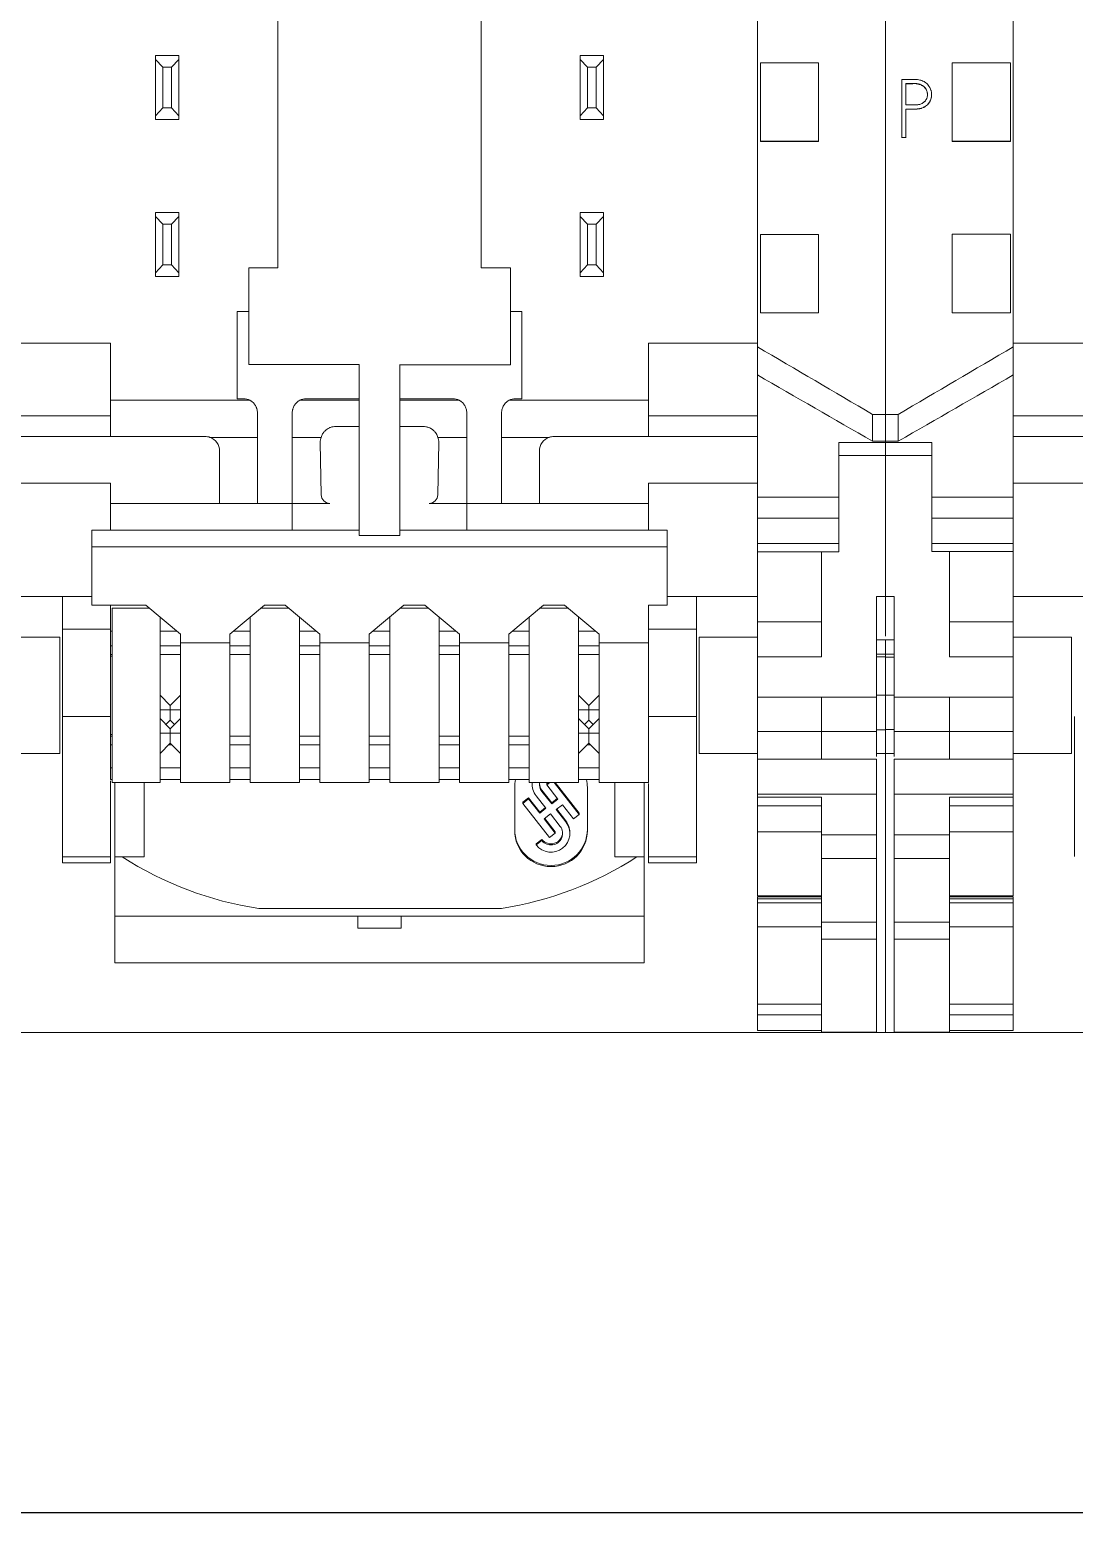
# Model space of a CAD drawing. Header units: millimetres. Extents: x 42151 to 59780, y 37376 to 44547.
# Drawn here: x 48314.4 to 48350.3, y 43154.7 to 43205.7 of the extents above; entities that cross this region are included whole.
import ezdxf

# ---------------------------------------------------------------- set-up
doc = ezdxf.new("R2010")
doc.units = ezdxf.units.MM
doc.set_wipeout_variables(frame=1)
doc.layers.add('000-PI-Oprema', color=30, linetype='Continuous', lineweight=5)
doc.layers.add('SI-ORMAR-Oprema', color=30, linetype='Continuous', lineweight=5)
doc.layers.add('002-PI-Kabelska kanalica', color=150, linetype='Continuous')
doc.layers.add('004-PI-DIN Šina', color=3, linetype='Continuous')

# ---------------------------------------------------------------- blocks, each defined once
blk = doc.blocks.new('*U135')
at = {"layer": '002-PI-Kabelska kanalica'}
blk.add_line((-20, -100), (-20, 519), dxfattribs=at)
blk = doc.blocks.new('*U117')
at = {"layer": '004-PI-DIN Šina'}
for p, q in [((297.61, -50.15), (-241.3, -50.15)), ((297.61, -50.45), (-241.3, -50.45)), ((297.61, -67.987), (-241.3, -67.987)), ((-241.3, -68.487), (297.61, -68.487)), ((297.61, -68.535), (-241.3, -68.535)), ((297.61, -68.808), (-241.3, -68.808)), ((-241.3, -68.982), (297.61, -68.982)), ((297.61, -70.733), (-241.3, -70.733)), ((297.61, -70.842), (-241.3, -70.842)), ((297.61, -70.844), (-241.3, -70.844)), ((297.61, -70.878), (-241.3, -70.878)), ((297.61, -70.986), (-241.3, -70.986)), ((297.61, -70.987), (-241.3, -70.987)), ((297.61, -71.021), (-241.3, -71.021)), ((297.61, -71.129), (-241.3, -71.129)), ((297.61, -71.131), (-241.3, -71.131)), ((297.61, -71.165), (-241.3, -71.165)), ((297.61, -71.273), (-241.3, -71.273)), ((297.61, -71.274), (-241.3, -71.274)), ((297.61, -71.308), (-241.3, -71.308)), ((297.61, -71.416), (-241.3, -71.416)), ((297.61, -71.418), (-241.3, -71.418)), ((297.61, -71.452), (-241.3, -71.452)), ((297.61, -71.56), (-241.3, -71.56)), ((297.61, -71.562), (-241.3, -71.562)), ((297.61, -71.595), (-241.3, -71.595)), ((297.61, -71.703), (-241.3, -71.703)), ((297.61, -71.705), (-241.3, -71.705)), ((297.61, -71.739), (-241.3, -71.739)), ((297.61, -71.847), (-241.3, -71.847)), ((297.61, -71.849), (-241.3, -71.849)), ((297.61, -71.883), (-241.3, -71.883)), ((297.61, -72.107), (-241.3, -72.107)), ((297.61, -72.38), (-241.3, -72.38)), ((297.61, -72.492), (-241.3, -72.492)), ((297.61, -72.628), (-241.3, -72.628)), ((297.61, -73.62), (-241.3, -73.62))]:
    blk.add_line(p, q, dxfattribs=at)
blk = doc.blocks.new('6ES7531-7KF00-0AB0')
blk.add_wipeout([(-17.038, 69.029), (17.762, 69.029), (17.762, -77.96), (-17.038, -77.971)]).dxf.layer = 'SI-ORMAR-Oprema'
at = {"layer": 'SI-ORMAR-Oprema', "linetype": 'Continuous'}
for p, q in [((17.762, 56.709), (17.762, -56.709)), ((13.362, -54.387), (13.362, 54.429)), ((-3.138, -51.671), (-3.138, 49.229)), ((3.862, 49.229), (3.862, -51.671)), ((-7.338, -44.371), (-6.538, -44.371)), ((-7.338, -44.505), (-7.338, -44.371)), ((-7.338, -46.438), (-7.338, -44.505)), ((-7.088, -44.771), (-7.338, -44.505)), ((-6.788, -44.771), (-7.088, -44.771)), ((-7.088, -44.771), (-7.088, -46.171)), ((-6.538, -44.505), (-6.788, -44.771)), ((-6.788, -46.171), (-6.788, -44.771)), ((-6.538, -44.371), (-6.538, -44.505)), ((-6.538, -44.505), (-6.538, -46.438)), ((7.262, -44.371), (8.062, -44.371)), ((7.262, -44.505), (7.262, -44.371)), ((7.262, -46.438), (7.262, -44.505)), ((7.512, -44.771), (7.262, -44.505)), ((7.812, -44.771), (7.512, -44.771)), ((7.512, -44.771), (7.512, -46.171)), ((8.062, -44.505), (7.812, -44.771)), ((7.812, -46.171), (7.812, -44.771)), ((8.062, -44.371), (8.062, -44.505)), ((8.062, -44.505), (8.062, -46.438)), ((13.462, -47.317), (13.462, -44.616)), ((13.462, -44.616), (15.462, -44.616)), ((15.462, -47.317), (15.462, -44.616)), ((-7.338, -46.438), (-7.088, -46.171)), ((-7.088, -46.171), (-6.788, -46.171)), ((-6.788, -46.171), (-6.538, -46.438)), ((7.262, -46.438), (7.512, -46.171)), ((7.512, -46.171), (7.812, -46.171)), ((7.812, -46.171), (8.062, -46.438)), ((-7.338, -46.571), (-7.338, -46.438)), ((-6.538, -46.571), (-7.338, -46.571)), ((-6.538, -46.438), (-6.538, -46.571)), ((7.262, -46.571), (7.262, -46.438)), ((8.062, -46.571), (7.262, -46.571)), ((8.062, -46.438), (8.062, -46.571)), ((13.462, -47.321), (13.462, -47.317)), ((13.462, -47.317), (15.462, -47.317)), ((13.462, -47.321), (15.462, -47.321)), ((15.462, -47.321), (15.462, -47.317)), ((-7.338, -49.771), (-6.538, -49.771)), ((-7.338, -49.905), (-7.338, -49.771)), ((-7.338, -51.838), (-7.338, -49.905)), ((-7.088, -50.171), (-7.338, -49.905)), ((-6.538, -49.905), (-6.788, -50.171)), ((-6.538, -49.771), (-6.538, -49.905)), ((-6.538, -49.905), (-6.538, -51.838)), ((7.262, -49.771), (8.062, -49.771)), ((7.262, -49.905), (7.262, -49.771)), ((7.262, -51.838), (7.262, -49.905)), ((7.512, -50.171), (7.262, -49.905)), ((8.062, -49.905), (7.812, -50.171)), ((8.062, -49.771), (8.062, -49.905)), ((8.062, -49.905), (8.062, -51.838)), ((-7.088, -50.171), (-7.088, -51.571)), ((-6.788, -50.171), (-7.088, -50.171)), ((-6.788, -51.571), (-6.788, -50.171)), ((7.512, -50.171), (7.512, -51.571)), ((7.812, -50.171), (7.512, -50.171)), ((7.812, -51.571), (7.812, -50.171)), ((13.462, -53.219), (13.462, -50.518)), ((13.462, -50.518), (15.462, -50.518)), ((15.462, -53.219), (15.462, -50.518)), ((-7.338, -51.838), (-7.088, -51.571)), ((-7.338, -51.971), (-7.338, -51.838)), ((-6.538, -51.971), (-7.338, -51.971)), ((-7.088, -51.571), (-6.788, -51.571)), ((-6.788, -51.571), (-6.538, -51.838)), ((-6.538, -51.838), (-6.538, -51.971)), ((-4.138, -51.671), (-3.138, -51.671)), ((-4.138, -54.996), (-4.138, -51.671)), ((3.862, -51.671), (4.862, -51.671)), ((4.862, -51.671), (4.862, -55.001)), ((7.262, -51.838), (7.512, -51.571)), ((7.262, -51.971), (7.262, -51.838)), ((8.062, -51.971), (7.262, -51.971)), ((7.512, -51.571), (7.812, -51.571)), ((7.812, -51.571), (8.062, -51.838)), ((8.062, -51.838), (8.062, -51.971)), ((-4.538, -53.171), (-4.538, -56.171)), ((-4.138, -53.171), (-4.538, -53.171)), ((5.262, -53.171), (4.862, -53.171)), ((5.262, -56.171), (5.262, -53.171)), ((13.462, -53.221), (13.462, -53.219)), ((13.462, -53.219), (15.462, -53.219)), ((13.462, -53.221), (15.462, -53.221)), ((15.462, -53.221), (15.462, -53.219)), ((-8.888, -54.257), (-12.638, -54.257)), ((-8.888, -54.257), (-8.888, -56.226)), ((9.612, -54.257), (9.612, -56.226)), ((9.612, -54.257), (13.362, -54.257)), ((13.362, -55.355), (13.362, -54.387)), ((-0.338, -54.996), (-4.138, -54.996)), ((-0.338, -60.871), (-0.338, -54.996)), ((1.062, -54.996), (1.062, -60.871)), ((4.862, -55.001), (1.062, -55.001)), ((13.362, -59.554), (13.362, -55.355)), ((-8.888, -57.471), (-8.888, -56.226)), ((-4.096, -56.226), (-8.888, -56.226)), ((-4.538, -56.171), (-4.318, -56.171)), ((-0.338, -56.226), (-2.38, -56.226)), ((-2.158, -56.171), (-0.338, -56.171)), ((1.062, -56.171), (2.882, -56.171)), ((3.104, -56.226), (1.062, -56.226)), ((9.612, -56.226), (4.82, -56.226)), ((5.042, -56.171), (5.262, -56.171)), ((9.612, -57.471), (9.612, -56.226)), ((-8.888, -56.764), (-12.638, -56.764)), ((-3.838, -57.499), (-3.838, -56.651)), ((-2.638, -56.651), (-2.638, -57.499)), ((3.362, -57.499), (3.362, -56.651)), ((4.562, -56.651), (4.562, -57.499)), ((9.612, -56.764), (13.362, -56.764)), ((17.322, -56.709), (17.322, -57.634)), ((17.762, -56.709), (17.322, -56.709)), ((17.762, -56.709), (17.762, -57.634)), ((-8.888, -57.471), (-12.638, -57.471)), ((-5.638, -57.471), (-8.888, -57.471)), ((-3.838, -57.499), (-5.475, -57.499)), ((-3.838, -59.771), (-3.838, -57.499)), ((-2.638, -57.499), (-2.638, -59.771)), ((-1.649, -57.499), (-2.638, -57.499)), ((-1.138, -57.125), (-0.338, -57.125)), ((1.062, -57.125), (1.862, -57.125)), ((3.362, -57.499), (2.373, -57.499)), ((3.362, -59.771), (3.362, -57.499)), ((4.562, -57.499), (4.562, -59.771)), ((6.199, -57.499), (4.562, -57.499)), ((9.612, -57.471), (6.362, -57.471)), ((9.612, -57.471), (13.362, -57.471)), ((-5.138, -59.771), (-5.138, -57.971)), ((-1.643, -59.477), (-1.675, -57.671)), ((2.399, -57.671), (2.367, -59.477)), ((5.862, -57.971), (5.862, -59.771)), ((16.162, -57.675), (16.162, -59.554)), ((16.162, -57.675), (17.762, -57.675)), ((16.162, -58.121), (17.762, -58.121)), ((17.762, -57.634), (17.322, -57.634)), ((17.762, -57.634), (17.762, -57.675)), ((17.762, -58.121), (17.762, -57.675)), ((17.762, -58.121), (17.762, -62.971)), ((-8.888, -59.071), (-12.638, -59.071)), ((-8.888, -59.771), (-8.888, -59.071)), ((9.612, -59.071), (9.612, -59.771)), ((9.612, -59.071), (13.362, -59.071)), ((13.362, -60.275), (13.362, -59.554)), ((16.162, -59.554), (13.362, -59.554)), ((16.162, -60.275), (16.162, -59.554)), ((-8.888, -60.693), (-8.888, -59.771)), ((-5.138, -59.771), (-8.888, -59.771)), ((-3.838, -59.771), (-5.138, -59.771)), ((-3.838, -59.771), (-2.638, -59.771)), ((-2.638, -60.693), (-2.638, -59.771)), ((-1.343, -59.771), (-2.638, -59.771)), ((3.362, -59.771), (2.067, -59.771)), ((3.362, -59.771), (3.362, -60.693)), ((3.362, -59.771), (4.562, -59.771)), ((5.862, -59.771), (4.562, -59.771)), ((9.612, -59.771), (5.862, -59.771)), ((9.612, -60.693), (9.612, -59.771)), ((13.362, -61.154), (13.362, -60.275)), ((16.162, -60.275), (13.362, -60.275)), ((16.162, -61.154), (16.162, -60.275)), ((-9.538, -60.693), (-9.538, -61.263)), ((-0.338, -60.693), (-9.538, -60.693)), ((1.062, -60.871), (-0.338, -60.871)), ((10.262, -60.693), (1.062, -60.693)), ((10.262, -60.693), (10.262, -61.263)), ((13.362, -61.432), (13.362, -61.154)), ((16.162, -61.154), (13.362, -61.154)), ((16.162, -61.432), (16.162, -61.154)), ((10.262, -61.263), (-9.538, -61.263)), ((-9.538, -63.271), (-9.538, -61.263)), ((10.262, -63.271), (10.262, -61.263)), ((13.362, -63.85), (13.362, -61.432)), ((16.162, -61.432), (13.362, -61.432)), ((15.562, -65.05), (15.562, -61.432)), ((-9.538, -62.971), (-12.638, -62.971)), ((-10.538, -62.971), (-10.538, -64.1)), ((10.262, -62.971), (13.362, -62.971)), ((11.262, -62.971), (11.262, -64.1)), ((17.462, -66.432), (17.462, -62.971)), ((17.762, -62.971), (17.462, -62.971)), ((17.762, -62.971), (17.762, -64.333)), ((-9.538, -63.271), (-7.68, -63.271)), ((-8.888, -63.271), (-8.888, -64.167)), ((-8.838, -69.371), (-8.838, -63.371)), ((-7.561, -63.371), (-8.838, -63.371)), ((-7.68, -63.271), (-6.488, -64.271)), ((-7.188, -69.371), (-7.188, -63.684)), ((-4.788, -64.271), (-3.596, -63.271)), ((-4.088, -69.371), (-4.088, -63.684)), ((-2.761, -63.371), (-3.715, -63.371)), ((-3.596, -63.271), (-2.88, -63.271)), ((-2.88, -63.271), (-1.688, -64.271)), ((-2.388, -69.371), (-2.388, -63.684)), ((0.012, -64.271), (1.204, -63.271)), ((0.712, -69.371), (0.712, -63.684)), ((2.039, -63.371), (1.085, -63.371)), ((1.204, -63.271), (1.92, -63.271)), ((1.92, -63.271), (3.112, -64.271)), ((2.412, -69.371), (2.412, -63.684)), ((4.812, -64.271), (6.004, -63.271)), ((5.512, -69.371), (5.512, -63.684)), ((6.839, -63.371), (5.885, -63.371)), ((6.004, -63.271), (6.72, -63.271)), ((6.72, -63.271), (7.912, -64.271)), ((7.212, -69.371), (7.212, -63.684)), ((9.612, -63.271), (9.612, -64.571)), ((10.262, -63.271), (9.612, -63.271)), ((-10.538, -64.1), (-10.538, -67.096)), ((-8.888, -64.1), (-10.538, -64.1)), ((-8.888, -64.671), (-8.888, -64.167)), ((-8.838, -64.167), (-8.888, -64.167)), ((-6.612, -64.167), (-7.188, -64.167)), ((-4.088, -64.167), (-4.664, -64.167)), ((-1.812, -64.167), (-2.388, -64.167)), ((0.712, -64.167), (0.136, -64.167)), ((2.988, -64.167), (2.412, -64.167)), ((5.512, -64.167), (4.936, -64.167)), ((7.788, -64.167), (7.212, -64.167)), ((9.612, -64.1), (11.262, -64.1)), ((11.262, -64.1), (11.262, -67.096)), ((13.362, -65.05), (13.362, -63.85)), ((15.562, -63.85), (13.362, -63.85)), ((-10.638, -64.371), (-12.638, -64.371)), ((-10.638, -64.371), (-10.638, -67.786)), ((-8.888, -64.971), (-8.888, -64.671)), ((-8.838, -64.671), (-8.888, -64.671)), ((-6.488, -64.671), (-7.188, -64.671)), ((-6.488, -64.271), (-6.488, -64.571)), ((-6.488, -69.371), (-6.488, -64.571)), ((-4.788, -64.571), (-6.488, -64.571)), ((-4.788, -64.571), (-4.788, -64.271)), ((-4.788, -69.371), (-4.788, -64.571)), ((-4.088, -64.671), (-4.788, -64.671)), ((-1.688, -64.671), (-2.388, -64.671)), ((-1.688, -64.271), (-1.688, -64.571)), ((-1.688, -69.371), (-1.688, -64.571)), ((0.012, -64.571), (-1.688, -64.571)), ((0.012, -64.571), (0.012, -64.271)), ((0.012, -69.371), (0.012, -64.571)), ((0.712, -64.671), (0.012, -64.671)), ((3.112, -64.671), (2.412, -64.671)), ((3.112, -64.271), (3.112, -64.571)), ((3.112, -69.371), (3.112, -64.571)), ((4.812, -64.571), (3.112, -64.571)), ((4.812, -64.571), (4.812, -64.271)), ((4.812, -69.371), (4.812, -64.571)), ((5.512, -64.671), (4.812, -64.671)), ((7.912, -64.671), (7.212, -64.671)), ((7.912, -64.271), (7.912, -64.571)), ((7.912, -69.371), (7.912, -64.571)), ((9.612, -64.571), (7.912, -64.571)), ((9.612, -69.371), (9.612, -64.571)), ((11.362, -64.371), (11.362, -67.786)), ((13.362, -64.371), (11.362, -64.371)), ((17.762, -64.459), (17.462, -64.459)), ((-8.888, -64.971), (-8.888, -65.021)), ((-8.888, -64.971), (-8.838, -64.971)), ((-8.888, -65.021), (-8.888, -67.721)), ((-8.838, -65.021), (-8.888, -65.021)), ((-7.188, -64.971), (-6.488, -64.971)), ((-4.788, -64.971), (-4.088, -64.971)), ((-2.388, -64.971), (-1.688, -64.971)), ((0.012, -64.971), (0.712, -64.971)), ((2.412, -64.971), (3.112, -64.971)), ((4.812, -64.971), (5.512, -64.971)), ((7.212, -64.971), (7.912, -64.971)), ((13.362, -66.432), (13.362, -65.05)), ((13.362, -65.05), (15.562, -65.05)), ((17.462, -64.953), (17.762, -64.953)), ((-6.838, -66.721), (-7.188, -66.371)), ((-6.838, -66.721), (-6.488, -66.371)), ((-6.838, -66.871), (-6.838, -66.721)), ((7.562, -66.721), (7.212, -66.371)), ((7.562, -66.721), (7.912, -66.371)), ((7.562, -66.871), (7.562, -66.721)), ((13.362, -67.62), (13.362, -66.432)), ((13.362, -66.432), (15.562, -66.432)), ((17.462, -66.371), (17.762, -66.371)), ((-8.888, -67.096), (-10.538, -67.096)), ((-6.838, -66.871), (-7.188, -66.871)), ((-6.838, -67.521), (-7.188, -67.171)), ((-6.988, -67.371), (-6.838, -67.221)), ((-6.838, -66.871), (-6.838, -67.221)), ((-6.838, -66.871), (-6.488, -66.871)), ((-6.838, -67.521), (-6.488, -67.171)), ((-6.838, -67.221), (-6.688, -67.371)), ((7.562, -66.871), (7.212, -66.871)), ((7.562, -67.521), (7.212, -67.171)), ((7.412, -67.371), (7.562, -67.221)), ((7.562, -66.871), (7.562, -67.221)), ((7.562, -66.871), (7.912, -66.871)), ((7.562, -67.521), (7.912, -67.171)), ((7.562, -67.221), (7.712, -67.371)), ((9.612, -67.096), (11.262, -67.096)), ((-10.638, -67.786), (-10.638, -68.371)), ((-8.888, -67.721), (-8.888, -67.771)), ((-8.888, -67.721), (-8.838, -67.721)), ((-8.888, -68.071), (-8.888, -67.771)), ((-8.888, -67.771), (-8.838, -67.771)), ((-6.838, -67.671), (-7.188, -67.671)), ((-6.838, -67.521), (-6.838, -67.671)), ((-6.838, -67.671), (-6.838, -68.021)), ((-6.838, -67.671), (-6.488, -67.671)), ((-4.788, -67.771), (-4.088, -67.771)), ((-2.388, -67.771), (-1.688, -67.771)), ((0.012, -67.771), (0.712, -67.771)), ((2.412, -67.771), (3.112, -67.771)), ((4.812, -67.771), (5.512, -67.771)), ((7.562, -67.671), (7.212, -67.671)), ((7.562, -67.521), (7.562, -67.671)), ((7.562, -67.671), (7.562, -68.021)), ((7.562, -67.671), (7.912, -67.671)), ((11.362, -67.786), (11.362, -68.371)), ((13.362, -68.572), (13.362, -67.62)), ((13.362, -67.62), (15.562, -67.62)), ((17.462, -67.553), (17.762, -67.553)), ((17.762, -68.371), (17.762, -67.553)), ((-8.888, -68.871), (-8.888, -68.071)), ((-8.838, -68.071), (-8.888, -68.071)), ((-7.188, -68.371), (-6.838, -68.021)), ((-6.788, -68.071), (-6.888, -68.071)), ((-6.838, -68.021), (-6.488, -68.371)), ((-4.088, -68.071), (-4.788, -68.071)), ((-1.688, -68.071), (-2.388, -68.071)), ((0.712, -68.071), (0.012, -68.071)), ((3.112, -68.071), (2.412, -68.071)), ((5.512, -68.071), (4.812, -68.071)), ((7.212, -68.371), (7.562, -68.021)), ((7.612, -68.071), (7.512, -68.071)), ((7.562, -68.021), (7.912, -68.371)), ((-12.638, -68.371), (-10.638, -68.371)), ((11.362, -68.371), (13.362, -68.371)), ((13.362, -68.571), (13.362, -69.771)), ((13.362, -68.571), (15.562, -68.571)), ((17.462, -68.371), (17.762, -68.371)), ((17.462, -68.571), (17.462, -69.771)), ((17.762, -68.371), (17.762, -77.971)), ((-8.888, -69.271), (-8.888, -68.871)), ((-8.838, -68.871), (-8.888, -68.871)), ((-8.838, -69.271), (-8.888, -69.271)), ((-6.488, -68.871), (-7.188, -68.871)), ((-6.488, -69.271), (-7.188, -69.271)), ((-4.088, -68.871), (-4.788, -68.871)), ((-4.088, -69.271), (-4.788, -69.271)), ((-1.688, -68.871), (-2.388, -68.871)), ((-1.688, -69.271), (-2.388, -69.271)), ((0.712, -68.871), (0.012, -68.871)), ((0.712, -69.271), (0.012, -69.271)), ((3.112, -68.871), (2.412, -68.871)), ((3.112, -69.271), (2.412, -69.271)), ((5.512, -68.871), (4.812, -68.871)), ((5.512, -69.271), (4.812, -69.271)), ((7.912, -68.871), (7.212, -68.871)), ((7.912, -69.271), (7.212, -69.271)), ((-8.838, -69.371), (-7.188, -69.371)), ((-8.738, -71.931), (-8.738, -69.372)), ((-7.738, -71.931), (-7.738, -69.372)), ((-6.488, -69.371), (-4.788, -69.371)), ((-4.088, -69.371), (-2.388, -69.371)), ((-1.688, -69.371), (0.012, -69.371)), ((0.712, -69.371), (2.412, -69.371)), ((3.112, -69.371), (4.812, -69.371)), ((5.012, -69.535), (5.012, -71.022)), ((5.512, -69.371), (7.212, -69.371)), ((5.613, -69.396), (5.613, -69.435)), ((5.751, -69.831), (6.087, -70.257)), ((6.284, -70.066), (5.948, -69.639)), ((5.948, -69.639), (5.948, -69.679)), ((6.284, -70.105), (5.948, -69.679)), ((6.165, -69.371), (6.115, -69.41)), ((6.215, -69.371), (6.115, -69.449)), ((6.115, -69.41), (6.115, -69.449)), ((6.115, -69.449), (6.499, -69.938)), ((7.235, -70.469), (6.371, -69.371)), ((7.235, -70.429), (6.401, -69.371)), ((7.512, -71.022), (7.512, -69.535)), ((7.912, -69.371), (9.612, -69.371)), ((8.462, -69.372), (8.462, -71.931)), ((9.462, -71.931), (9.462, -69.372)), ((13.362, -69.871), (13.362, -69.771)), ((13.362, -69.771), (17.462, -69.771)), ((17.462, -71.173), (17.462, -69.771)), ((5.486, -69.897), (5.289, -70.05)), ((5.486, -69.936), (5.289, -70.089)), ((5.289, -70.05), (5.289, -70.089)), ((5.289, -70.089), (6.212, -71.261)), ((5.871, -70.386), (5.486, -69.897)), ((5.486, -69.897), (5.486, -69.936)), ((5.871, -70.425), (5.486, -69.936)), ((6.067, -70.233), (5.871, -70.386)), ((6.087, -70.257), (5.871, -70.425)), ((6.48, -69.913), (6.284, -70.066)), ((6.499, -69.938), (6.284, -70.105)), ((6.284, -70.066), (6.284, -70.105)), ((6.438, -70.3), (6.653, -70.133)), ((6.773, -70.726), (6.438, -70.3)), ((6.773, -70.687), (6.457, -70.285)), ((6.653, -70.133), (7.038, -70.621)), ((13.362, -70.171), (13.362, -69.871)), ((13.362, -69.871), (15.562, -69.871)), ((13.362, -71.07), (13.362, -70.171)), ((13.362, -70.171), (15.562, -70.171)), ((15.562, -71.173), (15.562, -69.871)), ((5.871, -70.386), (5.871, -70.425)), ((6.025, -70.62), (6.241, -70.453)), ((6.409, -71.108), (6.025, -70.62)), ((6.409, -71.069), (6.044, -70.605)), ((6.241, -70.453), (6.576, -70.879)), ((6.773, -70.687), (6.773, -70.726)), ((7.038, -70.621), (7.235, -70.469)), ((7.235, -70.429), (7.235, -70.469)), ((5.948, -71.327), (5.751, -71.48)), ((5.948, -71.366), (5.751, -71.519)), ((5.948, -71.327), (5.948, -71.366)), ((6.212, -71.261), (6.409, -71.108)), ((6.409, -71.069), (6.409, -71.108)), ((6.911, -71.123), (6.911, -71.083)), ((13.362, -73.271), (13.362, -71.07)), ((13.362, -71.07), (15.562, -71.07)), ((15.562, -71.989), (15.562, -71.173)), ((15.562, -71.173), (17.462, -71.173)), ((17.462, -71.989), (17.462, -71.173)), ((5.751, -71.48), (5.751, -71.519)), ((-10.538, -72.138), (-10.538, -71.921)), ((-8.888, -71.921), (-10.538, -71.921)), ((-10.538, -72.138), (-8.888, -72.138)), ((-8.888, -72.138), (-8.888, -71.921)), ((-8.738, -71.932), (-8.738, -71.931)), ((-8.738, -71.931), (-7.738, -71.931)), ((-8.738, -71.932), (-8.487, -71.932)), ((-8.738, -73.971), (-8.738, -71.932)), ((-8.487, -71.932), (-7.738, -71.932)), ((-7.738, -71.932), (-7.738, -71.931)), ((8.462, -71.931), (8.462, -71.932)), ((8.462, -71.931), (9.462, -71.931)), ((8.462, -71.932), (9.211, -71.932)), ((9.211, -71.932), (9.462, -71.932)), ((9.462, -71.932), (9.462, -71.931)), ((9.462, -73.971), (9.462, -71.932)), ((9.612, -72.138), (9.612, -71.921)), ((9.612, -71.921), (11.262, -71.921)), ((9.612, -72.138), (11.262, -72.138)), ((11.262, -72.138), (11.262, -71.921)), ((15.562, -71.989), (15.562, -74.176)), ((15.562, -71.989), (17.462, -71.989)), ((17.462, -71.989), (17.462, -74.176)), ((13.362, -73.271), (15.562, -73.271)), ((13.362, -73.307), (13.362, -73.3)), ((15.562, -73.3), (13.362, -73.3)), ((13.362, -73.371), (13.362, -73.307)), ((13.362, -73.307), (15.562, -73.307)), ((13.362, -73.371), (13.362, -73.509)), ((13.362, -73.371), (15.562, -73.371)), ((-3.794, -73.704), (4.561, -73.704)), ((13.362, -73.509), (13.362, -74.333)), ((13.362, -73.509), (15.562, -73.509)), ((-8.738, -75.571), (-8.738, -73.971)), ((-8.738, -73.971), (9.462, -73.971)), ((-0.388, -73.971), (-0.388, -74.376)), ((-0.388, -74.376), (1.112, -74.376)), ((1.112, -73.971), (1.112, -74.376)), ((9.462, -75.571), (9.462, -73.971)), ((13.362, -74.333), (13.362, -76.998)), ((13.362, -74.333), (15.562, -74.333)), ((15.562, -74.763), (15.562, -74.176)), ((15.562, -74.176), (17.462, -74.176)), ((17.462, -74.763), (17.462, -74.176)), ((15.562, -74.763), (17.462, -74.763)), ((-8.738, -75.571), (9.462, -75.571)), ((13.362, -76.998), (13.362, -77.365)), ((13.362, -76.998), (15.562, -76.998)), ((13.362, -77.365), (13.362, -77.896)), ((13.362, -77.365), (15.562, -77.365)), ((15.562, -77.365), (15.562, -77.896)), ((16.163, -77.971), (-15.097, -77.971)), ((13.362, -77.896), (13.362, -77.896)), ((13.362, -77.896), (15.562, -77.896)), ((13.362, -77.896), (15.562, -77.896)), ((15.562, -77.96), (17.462, -77.96)), ((15.562, -77.96), (17.462, -77.96)), ((17.762, -77.971), (16.163, -77.971))]:
    blk.add_line(p, q, dxfattribs=at)
for centre, radius, start, end in [((-4.318, -56.651), 0.48, 62.4533, 90), ((-2.158, -56.651), 0.48, 90, 117.5467), ((2.882, -56.651), 0.48, 62.4533, 90), ((5.042, -56.651), 0.48, 90, 117.5467), ((-5.638, -57.971), 0.5, 0, 71.0116), ((6.362, -57.971), 0.5, 108.9884, 180), ((-1.343, -59.471), 0.3, 181, 270), ((2.067, -59.471), 0.3, 270, 359)]:
    blk.add_arc(centre, radius, start, end, dxfattribs=at)
for centre, major_axis, start_param, end_param in [((6.262, -69.535), (1.25, 0), 2.927081, 3.141593), ((6.262, -69.535), (1.25, 0), 0, 0.214512), ((6.262, -69.435), (0.649, 0), 3.042589, 3.804818), ((6.262, -69.396), (0.649, 0), 3.103604, 3.141549), ((6.262, -69.435), (-0.399, 0), 6.121742, 6.94641), ((6.262, -69.396), (-0.399, 0), 0.049486, 0.663225), ((6.262, -71.123), (0.649, 0), 3.804818, 6.94641), ((6.262, -71.123), (-0.399, 0), 0.663225, 3.804818), ((6.262, -71.083), (0.649, 0), 6.283142, 6.94641), ((6.262, -70.983), (1.25, 0), 3.141593, 6.283185), ((6.262, -71.022), (1.25, 0), 3.141593, 6.283185), ((6.262, -71.083), (-0.399, 0), 0.663225, 3.092069), ((-1.971, -61.967), (11.977, 0), 4.137237, 4.559632), ((2.624, -61.827), (12.135, 0), 4.872685, 5.28613)]:
    blk.add_ellipse(centre, major_axis=major_axis, ratio=0.991445, start_param=start_param, end_param=end_param, dxfattribs=at)
for points, degree in [([(13.362, -54.387), (14.682, -55.161), (16.002, -55.935), (17.322, -56.709)], 3), ([(17.322, -57.634), (16.002, -56.874), (14.682, -56.115), (13.362, -55.355)], 3), ([(17.762, -64.459), (17.762, -64.459), (17.762, -64.623), (17.762, -64.953)], 3), ([(17.462, -65.052), (17.762, -65.052)], 1), ([(17.762, -64.953), (17.762, -64.985), (17.762, -65.018), (17.762, -65.052)], 3), ([(15.562, -66.432), (17.462, -66.432)], 1), ([(15.562, -66.998), (15.562, -66.812), (15.562, -66.622), (15.562, -66.432)], 3), ([(17.462, -67.62), (17.462, -67.197), (17.462, -66.786), (17.462, -66.432)], 3), ([(15.562, -67.462), (15.562, -67.311), (15.562, -67.156), (15.562, -66.998)], 3), ([(15.562, -67.62), (15.562, -67.568), (15.562, -67.515), (15.562, -67.462)], 3), ([(15.562, -67.62), (17.462, -67.62)], 1), ([(17.462, -68.475), (17.462, -68.184), (17.462, -67.888), (17.462, -67.62)], 3), ([(15.562, -68.571), (17.462, -68.571)], 1), ([(17.462, -77.96), (17.462, -77.919), (17.462, -77.628), (17.462, -76.563), (17.462, -75.433), (17.462, -74.763)], 3), ([(15.562, -77.96), (15.562, -77.948), (15.562, -77.926), (15.562, -77.896)], 3)]:
    blk.add_open_spline(points, degree=degree, dxfattribs=at)
for points, knots in [([(-3.838, -56.651), (-3.838, -56.63), (-3.839, -56.609), (-3.845, -56.566), (-3.849, -56.545), (-3.858, -56.514), (-3.861, -56.503), (-3.869, -56.483), (-3.872, -56.472), (-3.885, -56.442), (-3.895, -56.423), (-3.912, -56.395), (-3.918, -56.386), (-3.931, -56.368), (-3.937, -56.359), (-3.958, -56.333), (-3.973, -56.317), (-4.005, -56.287), (-4.022, -56.273), (-4.048, -56.254), (-4.058, -56.248), (-4.077, -56.236), (-4.086, -56.231), (-4.096, -56.226)], [0, 0, 0, 0, 0.125, 0.125, 0.25, 0.25, 0.3125, 0.3125, 0.375, 0.375, 0.5, 0.5, 0.5625, 0.5625, 0.625, 0.625, 0.75, 0.75, 0.875, 0.875, 0.9375, 0.9375, 1, 1, 1, 1]), ([(-2.38, -56.226), (-2.399, -56.236), (-2.418, -56.247), (-2.445, -56.266), (-2.454, -56.273), (-2.471, -56.287), (-2.479, -56.294), (-2.503, -56.317), (-2.518, -56.333), (-2.538, -56.358), (-2.545, -56.367), (-2.557, -56.385), (-2.563, -56.394), (-2.592, -56.442), (-2.609, -56.481), (-2.623, -56.534), (-2.626, -56.544), (-2.63, -56.566), (-2.632, -56.576), (-2.637, -56.609), (-2.638, -56.63), (-2.638, -56.651)], [0, 0, 0, 0, 0.125, 0.125, 0.1875, 0.1875, 0.25, 0.25, 0.375, 0.375, 0.4375, 0.4375, 0.5, 0.5, 0.75, 0.75, 0.8125, 0.8125, 0.875, 0.875, 1, 1, 1, 1]), ([(3.362, -56.651), (3.362, -56.608), (3.356, -56.566), (3.339, -56.503), (3.332, -56.482), (3.315, -56.442), (3.305, -56.423), (3.288, -56.395), (3.282, -56.386), (3.269, -56.368), (3.263, -56.359), (3.242, -56.333), (3.212, -56.301), (3.178, -56.273), (3.151, -56.254), (3.142, -56.248), (3.123, -56.236), (3.114, -56.231), (3.104, -56.226)], [0, 0, 0, 0, 0.25, 0.25, 0.375, 0.375, 0.5, 0.5, 0.5625, 0.5625, 0.625, 0.625, 0.75, 0.875, 0.875, 0.9375, 0.9375, 1, 1, 1, 1]), ([(4.82, -56.226), (4.8, -56.236), (4.782, -56.248), (4.746, -56.273), (4.729, -56.287), (4.705, -56.309), (4.697, -56.317), (4.682, -56.333), (4.675, -56.342), (4.655, -56.367), (4.642, -56.385), (4.625, -56.413), (4.62, -56.423), (4.61, -56.442), (4.605, -56.452), (4.592, -56.482), (4.578, -56.523), (4.569, -56.566), (4.565, -56.598), (4.564, -56.608), (4.562, -56.63), (4.562, -56.641), (4.562, -56.651)], [0, 0, 0, 0, 0.125, 0.125, 0.25, 0.25, 0.3125, 0.3125, 0.375, 0.375, 0.5, 0.5, 0.5625, 0.5625, 0.625, 0.625, 0.75, 0.875, 0.875, 0.9375, 0.9375, 1, 1, 1, 1]), ([(-5.475, -57.499), (-5.501, -57.49), (-5.527, -57.483), (-5.581, -57.474), (-5.61, -57.471), (-5.638, -57.471)], [0, 0, 0, 0, 0.5, 0.5, 1, 1, 1, 1]), ([(-1.675, -57.671), (-1.675, -57.642), (-1.673, -57.613), (-1.665, -57.556), (-1.658, -57.527), (-1.649, -57.499)], [0, 0, 0, 0, 0.5, 0.5, 1, 1, 1, 1]), ([(-1.649, -57.499), (-1.642, -57.477), (-1.634, -57.455), (-1.618, -57.422), (-1.612, -57.411), (-1.6, -57.389), (-1.593, -57.378), (-1.579, -57.356), (-1.571, -57.345), (-1.555, -57.324), (-1.546, -57.314), (-1.528, -57.293), (-1.518, -57.283), (-1.498, -57.264), (-1.487, -57.254), (-1.454, -57.227), (-1.43, -57.211), (-1.391, -57.188), (-1.377, -57.181), (-1.35, -57.169), (-1.335, -57.163), (-1.306, -57.152), (-1.291, -57.147), (-1.261, -57.139), (-1.246, -57.136), (-1.201, -57.128), (-1.17, -57.125), (-1.138, -57.125)], [0, 0, 0, 0, 0.125, 0.125, 0.1875, 0.1875, 0.25, 0.25, 0.3125, 0.3125, 0.375, 0.375, 0.4375, 0.4375, 0.5, 0.5, 0.625, 0.625, 0.6875, 0.6875, 0.75, 0.75, 0.8125, 0.8125, 0.875, 0.875, 1, 1, 1, 1]), ([(1.862, -57.125), (1.894, -57.125), (1.925, -57.128), (1.971, -57.136), (1.986, -57.14), (2.016, -57.148), (2.031, -57.152), (2.074, -57.168), (2.102, -57.181), (2.141, -57.203), (2.153, -57.211), (2.178, -57.228), (2.189, -57.237), (2.212, -57.255), (2.223, -57.264), (2.243, -57.284), (2.253, -57.294), (2.28, -57.324), (2.296, -57.346), (2.325, -57.389), (2.337, -57.411), (2.358, -57.455), (2.366, -57.477), (2.373, -57.499)], [0, 0, 0, 0, 0.125, 0.125, 0.1875, 0.1875, 0.25, 0.25, 0.375, 0.375, 0.4375, 0.4375, 0.5, 0.5, 0.5625, 0.5625, 0.625, 0.625, 0.75, 0.75, 0.875, 0.875, 1, 1, 1, 1]), ([(2.373, -57.499), (2.382, -57.527), (2.389, -57.556), (2.397, -57.613), (2.399, -57.642), (2.399, -57.671)], [0, 0, 0, 0, 0.5, 0.5, 1, 1, 1, 1]), ([(6.362, -57.471), (6.334, -57.471), (6.306, -57.474), (6.265, -57.481), (6.252, -57.484), (6.225, -57.49), (6.212, -57.494), (6.199, -57.499)], [0, 0, 0, 0, 0.5, 0.5, 0.75, 0.75, 1, 1, 1, 1]), ([(17.762, -65.055), (17.762, -65.191), (17.762, -65.348), (17.762, -65.712), (17.762, -65.928), (17.762, -66.221), (17.762, -66.296), (17.762, -66.371)], [0, 0, 0, 0, 0.390088, 0.390088, 0.846458, 0.846458, 1, 1, 1, 1]), ([(17.762, -66.371), (17.762, -66.564), (17.762, -66.76), (17.762, -67.161), (17.762, -67.369), (17.762, -67.553)], [0, 0, 0, 0, 0.463629, 0.463629, 1, 1, 1, 1]), ([(-10.538, -67.096), (-10.538, -67.196), (-10.538, -67.548), (-10.538, -68.534), (-10.538, -69.981), (-10.538, -71.235), (-10.538, -71.921)], [0, 0, 0, 0, 0.244152, 0.498495, 0.752867, 1, 1, 1, 1]), ([(11.262, -67.096), (11.262, -67.196), (11.262, -67.548), (11.262, -68.534), (11.262, -69.981), (11.262, -71.235), (11.262, -71.921)], [0, 0, 0, 0, 0.244152, 0.498495, 0.752867, 1, 1, 1, 1]), ([(15.562, -68.575), (15.562, -68.488), (15.562, -68.4), (15.562, -68.194), (15.562, -68.075), (15.562, -67.843), (15.562, -67.729), (15.562, -67.62)], [0, 0, 0, 0, 0.268438, 0.268438, 0.634219, 0.634219, 1, 1, 1, 1]), ([(-8.888, -69.316), (-8.888, -69.55), (-8.888, -70.313), (-8.888, -71.235), (-8.888, -71.921)], [0, 0, 0, 0, 0.329781, 1, 1, 1, 1]), ([(9.612, -69.404), (9.612, -69.613), (9.612, -70.351), (9.612, -71.235), (9.612, -71.921)], [0, 0, 0, 0, 0.300897, 1, 1, 1, 1]), ([(15.562, -77.365), (15.562, -77.131), (15.562, -76.453), (15.562, -75.433), (15.562, -74.763)], [0, 0, 0, 0, 0.445928, 1, 1, 1, 1])]:
    blk.add_open_spline(points, degree=3, knots=knots, dxfattribs=at)
blk = doc.blocks.new('6ES7532-5HD00-0AB0')
blk.add_wipeout([(0.725, 61.733), (35.525, 61.733), (35.525, -85.267), (0.725, -85.267)]).dxf.layer = '000-PI-Oprema'
at = {"layer": '000-PI-Oprema'}
for p, q in [((0.725, 49.414), (0.725, -64.005)), ((5.125, 47.133), (5.125, -61.682)), ((3.025, -54.612), (3.025, -51.911)), ((5.025, -51.911), (3.025, -51.911)), ((5.025, -54.612), (5.025, -51.911)), ((1.289, -52.485), (1.289, -54.487)), ((1.431, -53.363), (1.431, -52.627)), ((2.316, -53.014), (2.316, -53.008)), ((1.431, -54.487), (1.431, -53.504)), ((1.289, -54.487), (1.289, -54.493)), ((1.289, -54.487), (1.431, -54.487)), ((1.431, -54.487), (1.431, -54.493)), ((3.025, -54.617), (3.025, -54.612)), ((5.025, -54.612), (3.025, -54.612)), ((5.025, -54.617), (3.025, -54.617)), ((5.025, -54.617), (5.025, -54.612)), ((3.025, -60.514), (3.025, -57.813)), ((5.025, -57.813), (3.025, -57.813)), ((5.025, -60.514), (5.025, -57.813)), ((3.025, -60.517), (3.025, -60.514)), ((5.025, -60.514), (3.025, -60.514)), ((5.025, -60.517), (3.025, -60.517)), ((5.025, -60.517), (5.025, -60.514)), ((8.875, -61.553), (5.125, -61.553)), ((5.125, -61.682), (5.125, -62.65)), ((5.125, -62.65), (5.125, -66.849)), ((0.725, -64.005), (0.725, -64.93)), ((1.165, -64.005), (0.725, -64.005)), ((1.165, -64.93), (1.165, -64.005)), ((8.875, -64.06), (5.125, -64.06)), ((0.725, -64.93), (0.725, -64.97)), ((1.165, -64.93), (0.725, -64.93)), ((0.725, -65.417), (0.725, -64.97)), ((0.725, -64.97), (2.325, -64.97)), ((2.325, -64.97), (2.325, -66.849)), ((8.875, -64.767), (5.125, -64.767)), ((0.725, -65.417), (0.725, -70.267)), ((2.325, -65.417), (0.725, -65.417)), ((8.875, -66.367), (5.125, -66.367)), ((2.325, -66.849), (2.325, -67.57)), ((5.125, -66.849), (2.325, -66.849)), ((5.125, -66.849), (5.125, -67.57)), ((2.325, -67.57), (2.325, -68.45)), ((5.125, -67.57), (2.325, -67.57)), ((5.125, -67.57), (5.125, -68.45)), ((2.325, -68.45), (2.325, -68.727)), ((5.125, -68.45), (2.325, -68.45)), ((5.125, -68.727), (2.325, -68.727)), ((2.925, -72.346), (2.925, -68.727)), ((5.125, -68.45), (5.125, -68.727)), ((5.125, -71.145), (5.125, -68.727)), ((0.725, -70.267), (0.725, -71.628)), ((1.025, -70.267), (0.725, -70.267)), ((1.025, -73.728), (1.025, -70.267)), ((8.225, -70.267), (5.125, -70.267)), ((5.125, -71.146), (2.925, -71.146)), ((5.125, -72.346), (5.125, -71.146)), ((1.025, -71.754), (0.725, -71.754)), ((7.125, -71.667), (5.125, -71.667)), ((7.125, -71.667), (7.125, -75.081)), ((1.025, -72.248), (0.725, -72.248)), ((5.125, -72.346), (2.925, -72.346)), ((5.125, -73.728), (5.125, -72.346)), ((1.025, -73.667), (0.725, -73.667)), ((5.125, -73.728), (2.925, -73.728)), ((5.125, -74.915), (5.125, -73.728)), ((0.725, -75.667), (0.725, -74.848)), ((1.025, -74.848), (0.725, -74.848)), ((5.125, -74.915), (2.925, -74.915)), ((5.125, -75.867), (5.125, -74.915)), ((7.125, -75.081), (7.125, -75.667)), ((0.725, -75.667), (0.725, -85.267)), ((0.725, -75.667), (1.025, -75.667)), ((1.025, -75.867), (1.025, -77.067)), ((5.125, -75.867), (2.925, -75.867)), ((5.125, -75.667), (7.125, -75.667)), ((5.125, -75.867), (5.125, -77.067)), ((1.025, -78.468), (1.025, -77.067)), ((5.125, -77.067), (1.025, -77.067)), ((2.925, -78.468), (2.925, -77.167)), ((5.125, -77.167), (2.925, -77.167)), ((5.125, -77.467), (2.925, -77.467)), ((5.125, -77.167), (5.125, -77.067)), ((5.125, -77.467), (5.125, -77.167)), ((5.125, -78.365), (5.125, -77.467)), ((1.025, -79.285), (1.025, -78.468)), ((2.925, -78.468), (1.025, -78.468)), ((5.125, -78.365), (2.925, -78.365)), ((2.925, -79.285), (2.925, -78.468)), ((5.125, -80.566), (5.125, -78.365)), ((1.025, -79.285), (1.025, -81.472)), ((2.925, -79.285), (1.025, -79.285)), ((2.925, -79.285), (2.925, -81.472)), ((2.925, -80.566), (5.125, -80.566)), ((5.125, -80.595), (2.925, -80.595)), ((5.125, -80.602), (2.925, -80.602)), ((5.125, -80.667), (2.925, -80.667)), ((5.125, -80.804), (2.925, -80.804)), ((5.125, -80.602), (5.125, -80.595)), ((5.125, -80.667), (5.125, -80.602)), ((5.125, -80.667), (5.125, -80.804)), ((5.125, -80.804), (5.125, -81.629)), ((1.025, -82.058), (1.025, -81.472)), ((2.925, -81.472), (1.025, -81.472)), ((2.925, -82.058), (2.925, -81.472)), ((2.925, -82.058), (1.025, -82.058)), ((5.125, -81.629), (2.925, -81.629)), ((5.125, -81.629), (5.125, -84.294)), ((5.125, -84.294), (2.925, -84.294)), ((5.125, -84.294), (5.125, -84.661)), ((2.925, -84.661), (2.925, -85.191)), ((5.125, -84.661), (2.925, -84.661)), ((5.125, -84.661), (5.125, -85.191)), ((2.666, -85.267), (0.725, -85.267)), ((1.025, -85.255), (2.925, -85.255)), ((2.925, -85.255), (1.025, -85.255)), ((33.926, -85.267), (2.666, -85.267)), ((2.925, -85.191), (5.125, -85.191)), ((5.125, -85.191), (2.925, -85.191)), ((5.125, -85.191), (5.125, -85.191))]:
    blk.add_line(p, q, dxfattribs=at)
for points, knots in [([(1.431, -53.504), (1.482, -53.504), (1.534, -53.504), (1.637, -53.504), (1.689, -53.506), (1.766, -53.504), (1.792, -53.503), (1.831, -53.499), (1.844, -53.498), (1.869, -53.495), (1.882, -53.493), (1.921, -53.486), (1.946, -53.48), (1.995, -53.464), (2.019, -53.454), (2.054, -53.437), (2.065, -53.43), (2.087, -53.417), (2.098, -53.41), (2.13, -53.388), (2.15, -53.372), (2.178, -53.345), (2.187, -53.336), (2.204, -53.316), (2.213, -53.306), (2.236, -53.275), (2.25, -53.254), (2.268, -53.219), (2.273, -53.208), (2.284, -53.184), (2.288, -53.171), (2.3, -53.134), (2.306, -53.109), (2.312, -53.071), (2.313, -53.058), (2.315, -53.032), (2.316, -53.019), (2.316, -52.98), (2.313, -52.954), (2.308, -52.916), (2.305, -52.903), (2.299, -52.878), (2.296, -52.865), (2.284, -52.828), (2.275, -52.804), (2.258, -52.769), (2.252, -52.758), (2.239, -52.736), (2.232, -52.725), (2.21, -52.692), (2.177, -52.652), (2.139, -52.618), (2.108, -52.594), (2.097, -52.586), (2.076, -52.572), (2.065, -52.565), (2.031, -52.547), (2.007, -52.536), (1.971, -52.523), (1.958, -52.519), (1.934, -52.512), (1.921, -52.508), (1.858, -52.494), (1.807, -52.488), (1.729, -52.484), (1.704, -52.484), (1.652, -52.483), (1.6, -52.484), (1.548, -52.485), (1.496, -52.486), (1.419, -52.486), (1.341, -52.485), (1.289, -52.485)], [0, 0, 0, 0, 0.0625, 0.0625, 0.125, 0.125, 0.15625, 0.15625, 0.171875, 0.171875, 0.1875, 0.1875, 0.21875, 0.21875, 0.25, 0.25, 0.265625, 0.265625, 0.28125, 0.28125, 0.3125, 0.3125, 0.328125, 0.328125, 0.34375, 0.34375, 0.375, 0.375, 0.390625, 0.390625, 0.40625, 0.40625, 0.4375, 0.4375, 0.453125, 0.453125, 0.46875, 0.46875, 0.5, 0.5, 0.515625, 0.515625, 0.53125, 0.53125, 0.5625, 0.5625, 0.578125, 0.578125, 0.59375, 0.59375, 0.625, 0.65625, 0.65625, 0.671875, 0.671875, 0.6875, 0.6875, 0.71875, 0.71875, 0.734375, 0.734375, 0.75, 0.75, 0.8125, 0.8125, 0.84375, 0.84375, 0.875, 0.90625, 0.90625, 0.9375, 1, 1, 1, 1]), ([(1.431, -52.627), (1.469, -52.627), (1.508, -52.627), (1.566, -52.627), (1.586, -52.627), (1.625, -52.626), (1.683, -52.624), (1.741, -52.624), (1.818, -52.63), (1.857, -52.636), (1.905, -52.65), (1.914, -52.653), (1.933, -52.66), (1.942, -52.664), (1.969, -52.676), (1.986, -52.686), (2.012, -52.702), (2.02, -52.707), (2.036, -52.719), (2.043, -52.726), (2.066, -52.745), (2.079, -52.76), (2.098, -52.783), (2.104, -52.791), (2.116, -52.807), (2.121, -52.816), (2.136, -52.841), (2.144, -52.859), (2.155, -52.887), (2.158, -52.897), (2.163, -52.916), (2.165, -52.926), (2.171, -52.955), (2.173, -52.975), (2.174, -53.004), (2.174, -53.014), (2.173, -53.034), (2.172, -53.044), (2.168, -53.074), (2.164, -53.093), (2.156, -53.122), (2.152, -53.131), (2.145, -53.149), (2.14, -53.158), (2.126, -53.185), (2.116, -53.201), (2.097, -53.225), (2.09, -53.232), (2.077, -53.246), (2.069, -53.253), (2.047, -53.273), (2.031, -53.285), (2.006, -53.301), (1.997, -53.306), (1.979, -53.315), (1.97, -53.32), (1.943, -53.332), (1.924, -53.338), (1.896, -53.346), (1.886, -53.349), (1.866, -53.353), (1.857, -53.354), (1.827, -53.359), (1.807, -53.36), (1.768, -53.362), (1.748, -53.363), (1.708, -53.363), (1.668, -53.363), (1.629, -53.363), (1.589, -53.363), (1.569, -53.362), (1.51, -53.362), (1.47, -53.363), (1.431, -53.363)], [0, 0, 0, 0, 0.0625, 0.0625, 0.09375, 0.09375, 0.125, 0.1875, 0.1875, 0.25, 0.25, 0.265625, 0.265625, 0.28125, 0.28125, 0.3125, 0.3125, 0.328125, 0.328125, 0.34375, 0.34375, 0.375, 0.375, 0.390625, 0.390625, 0.40625, 0.40625, 0.4375, 0.4375, 0.453125, 0.453125, 0.46875, 0.46875, 0.5, 0.5, 0.515625, 0.515625, 0.53125, 0.53125, 0.5625, 0.5625, 0.578125, 0.578125, 0.59375, 0.59375, 0.625, 0.625, 0.640625, 0.640625, 0.65625, 0.65625, 0.6875, 0.6875, 0.703125, 0.703125, 0.71875, 0.71875, 0.75, 0.75, 0.765625, 0.765625, 0.78125, 0.78125, 0.8125, 0.8125, 0.84375, 0.84375, 0.875, 0.90625, 0.90625, 0.9375, 0.9375, 1, 1, 1, 1]), ([(2.174, -53.012), (2.174, -53.01), (2.174, -53.008), (2.174, -52.995), (2.173, -52.985), (2.171, -52.965), (2.17, -52.956), (2.164, -52.926), (2.159, -52.907), (2.146, -52.87), (2.138, -52.852), (2.119, -52.817), (2.108, -52.801), (2.083, -52.77), (2.069, -52.755), (2.04, -52.728), (2.024, -52.716), (1.991, -52.695), (1.974, -52.685), (1.938, -52.668), (1.919, -52.661), (1.891, -52.652), (1.881, -52.65), (1.862, -52.645), (1.852, -52.643), (1.823, -52.637), (1.803, -52.635), (1.745, -52.63), (1.705, -52.63), (1.646, -52.632), (1.627, -52.632), (1.588, -52.633), (1.568, -52.633), (1.509, -52.633), (1.47, -52.633), (1.431, -52.633)], [0, 0, 0, 0, 0.007629, 0.007629, 0.03864, 0.03864, 0.069652, 0.069652, 0.131675, 0.131675, 0.193698, 0.193698, 0.255722, 0.255722, 0.317745, 0.317745, 0.379768, 0.379768, 0.441791, 0.441791, 0.503814, 0.503814, 0.534826, 0.534826, 0.565838, 0.565838, 0.627861, 0.627861, 0.751907, 0.751907, 0.81393, 0.81393, 0.875954, 0.875954, 1, 1, 1, 1]), ([(2.316, -53.013), (2.316, -53.039), (2.314, -53.064), (2.308, -53.101), (2.306, -53.114), (2.3, -53.139), (2.296, -53.152), (2.284, -53.189), (2.274, -53.213), (2.25, -53.259), (2.237, -53.28), (2.213, -53.312), (2.205, -53.322), (2.188, -53.341), (2.161, -53.369), (2.131, -53.394), (2.099, -53.416), (2.088, -53.423), (2.066, -53.436), (2.054, -53.443), (2.019, -53.46), (1.996, -53.47), (1.958, -53.482), (1.946, -53.485), (1.921, -53.492), (1.908, -53.494), (1.845, -53.506), (1.793, -53.509), (1.69, -53.512), (1.638, -53.511), (1.534, -53.51), (1.482, -53.51), (1.431, -53.51)], [0, 0, 0, 0, 0.06514, 0.06514, 0.098528, 0.098528, 0.131915, 0.131915, 0.198691, 0.198691, 0.265467, 0.265467, 0.298855, 0.298855, 0.332243, 0.399018, 0.399018, 0.432406, 0.432406, 0.465794, 0.465794, 0.53257, 0.53257, 0.565958, 0.565958, 0.599346, 0.599346, 0.732897, 0.732897, 0.866449, 0.866449, 1, 1, 1, 1]), ([(0.725, -72.351), (0.725, -72.487), (0.725, -72.644), (0.725, -73.008), (0.725, -73.224), (0.725, -73.517), (0.725, -73.592), (0.725, -73.667)], [0, 0, 0, 0, 0.390088, 0.390088, 0.846458, 0.846458, 1, 1, 1, 1]), ([(0.725, -73.667), (0.725, -73.86), (0.725, -74.055), (0.725, -74.456), (0.725, -74.665), (0.725, -74.848)], [0, 0, 0, 0, 0.463629, 0.463629, 1, 1, 1, 1]), ([(7.225, -74.391), (7.225, -74.491), (7.225, -74.843), (7.225, -75.829), (7.225, -77.277), (7.225, -78.53), (7.225, -79.216)], [0, 0, 0, 0, 0.244152, 0.498495, 0.752867, 1, 1, 1, 1]), ([(2.925, -84.661), (2.925, -84.426), (2.925, -83.749), (2.925, -82.728), (2.925, -82.058)], [0, 0, 0, 0, 0.445928, 1, 1, 1, 1])]:
    blk.add_open_spline(points, degree=3, knots=knots, dxfattribs=at)
for points, degree in [([(1.165, -64.005), (2.485, -63.231), (3.805, -62.457), (5.125, -61.682)], 3), ([(5.125, -62.65), (3.805, -63.41), (2.485, -64.17), (1.165, -64.93)], 3), ([(0.725, -71.754), (0.725, -71.755), (0.725, -71.918), (0.725, -72.248)], 3), ([(0.725, -72.248), (0.725, -72.28), (0.725, -72.313), (0.725, -72.348)], 3), ([(1.025, -72.351), (0.725, -72.351)], 1), ([(1.025, -74.915), (1.025, -74.492), (1.025, -74.081), (1.025, -73.728)], 3), ([(2.925, -73.728), (1.025, -73.728)], 1), ([(2.925, -74.294), (2.925, -74.095), (2.925, -73.904), (2.925, -73.728)], 3), ([(2.925, -74.757), (2.925, -74.6), (2.925, -74.444), (2.925, -74.294)], 3), ([(1.025, -75.771), (1.025, -75.479), (1.025, -75.183), (1.025, -74.915)], 3), ([(2.925, -74.915), (1.025, -74.915)], 1), ([(2.925, -74.915), (2.925, -74.862), (2.925, -74.81), (2.925, -74.757)], 3), ([(2.925, -75.87), (2.925, -75.547), (2.925, -75.214), (2.925, -74.915)], 3), ([(2.925, -75.867), (2.292, -75.867), (1.658, -75.867), (1.025, -75.867)], 3), ([(1.025, -85.255), (1.025, -85.214), (1.025, -84.924), (1.025, -83.859), (1.025, -82.728), (1.025, -82.058)], 3), ([(2.925, -85.255), (2.925, -85.243), (2.925, -85.222), (2.925, -85.191)], 3)]:
    blk.add_open_spline(points, degree=degree, dxfattribs=at)

msp = doc.modelspace()

# ---------------------------------------------------------------- block references
at = {"rotation": 270}
msp.add_blockref('*U135', (47952.526, 43134.747), dxfattribs=at)
at = {"layer": '000-PI-Oprema'}
msp.add_blockref('*U117', (48098.326, 43246.632), dxfattribs=at)

# ---------------------------------------------------------------- next in the draw order: block references
msp.add_blockref('6ES7532-5HD00-0AB0', (48343.102, 43256.514), dxfattribs=at)

# ---------------------------------------------------------------- next in the draw order: block references
at = {"layer": '000-PI-Oprema', "ltscale": 0.25}
msp.add_blockref('6ES7531-7KF00-0AB0', (48326.065, 43249.218), dxfattribs=at)

doc.saveas('drawing.dxf')
